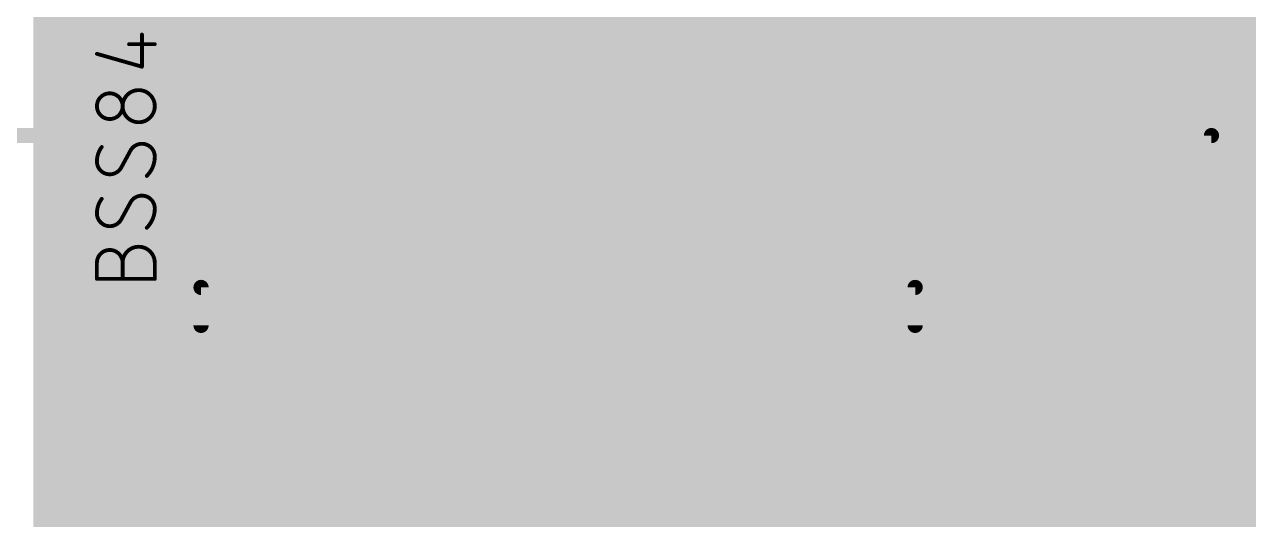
# Model space of a CAD drawing. Extents: x -0.1 to 1.18, y 0 to 3.76.
# Drawn here: x 0.2567 to 0.5739, y 2.1337 to 2.2621 of the extents above; entities that cross this region are included whole.
import ezdxf

# ---------------------------------------------------------------- set-up
doc = ezdxf.new("R2010")
doc.units = 0
for name, color, linetype in [('1', 12, 'CONTINUOUS'), ('16', 132, 'CONTINUOUS'), ('21', 253, 'CONTINUOUS'), ('27', 253, 'CONTINUOUS'), ('51', 253, 'CONTINUOUS')]:
    doc.layers.add(name, color=color, linetype=linetype)

# ---------------------------------------------------------------- blocks, each defined once
blk = doc.blocks.new('RECT')
blk.add_solid([(-0.5, -0.5), (0.5, -0.5), (-0.5, 0.5), (0.5, 0.5)])

msp = doc.modelspace()

# ---------------------------------------------------------------- linework, layer by layer
at = {"layer": '1', "const_width": 0.032}
for points in [[(0.496378, 2.158465), (0.496378, 2.303622)], [(0.293622, 2.158465), (0.496378, 2.158465)], [(0.496378, 2.158465), (0.598465, 2.158465)]]:
    msp.add_lwpolyline(points, dxfattribs=at)
at = {"layer": '1', "const_width": 0.016}
for points in [[(0.293622, 2.166465, 1), (0.293622, 2.150465)], [(0.496378, 2.166465, 1), (0.496378, 2.150465)], [(0.496378, 2.150465, 1), (0.496378, 2.166465)], [(0.488378, 2.158465, 1), (0.504378, 2.158465)]]:
    msp.add_lwpolyline(points, format="xyb", dxfattribs=at)
at = {"layer": '16', "const_width": 0.032}
for points in [[(0.275, 1.982426), (0.275, 2.772573)], [(0.552, 2.282441), (0.557785, 2.268475)], [(0.275, 2.272), (0.556325, 2.272)], [(0.557785, 2.268475), (0.592785, 2.233475)], [(0.275, 2.24), (0.58626, 2.24)], [(0.275, 2.208), (0.657854, 2.208)], [(0.275, 2.176), (0.743574, 2.176)], [(0.608006, 2.150433), (0.459567, 2.001994)], [(0.275, 2.144), (0.601574, 2.144)]]:
    msp.add_lwpolyline(points, dxfattribs=at)
at = {"layer": '16', "const_width": 0.016}
for points in [[(0.275, 2.28, 1), (0.275, 2.264)], [(0.556325, 2.264, 1), (0.556325, 2.28)], [(0.563442, 2.274132, 1), (0.552128, 2.262818)], [(0.550394, 2.265413, 1), (0.565176, 2.271536)], [(0.275, 2.248, 1), (0.275, 2.232)], [(0.275, 2.216, 1), (0.275, 2.2)], [(0.275, 2.184, 1), (0.275, 2.168)], [(0.275, 2.152, 1), (0.275, 2.136)]]:
    msp.add_lwpolyline(points, format="xyb", dxfattribs=at)
at = {"layer": '21', "const_width": 0.001969}
for points in [[(0.303465, 2.193898, 1), (0.301496, 2.193898)], [(0.30248, 2.194882, 1), (0.30248, 2.192913)], [(0.488504, 2.193898, 1), (0.486535, 2.193898)], [(0.48752, 2.192913, 1), (0.48752, 2.194882)], [(0.301496, 2.184055, 1), (0.303465, 2.184055)], [(0.486535, 2.184055, 1), (0.488504, 2.184055)]]:
    msp.add_lwpolyline(points, format="xyb", dxfattribs=at)
at = {"layer": '21', "const_width": 0.003937}
for points in [[(0.30248, 2.184055), (0.30248, 2.193898)], [(0.30248, 2.193898), (0.48752, 2.193898)], [(0.48752, 2.193898), (0.48752, 2.184055)]]:
    msp.add_lwpolyline(points, dxfattribs=at)
at = {"layer": '27', "const_width": 0.001}
for points in [[(0.287165, 2.251123), (0.287165, 2.259456)], [(0.283831, 2.256956), (0.290498, 2.256956)], [(0.275497, 2.254456), (0.287165, 2.251123)], [(0.284248, 2.229468), (0.281748, 2.224884)], [(0.284248, 2.216027), (0.281748, 2.211443)], [(0.275497, 2.196109), (0.275497, 2.200276)], [(0.282164, 2.196109), (0.282164, 2.200276)], [(0.290498, 2.200276), (0.290498, 2.196109)], [(0.290498, 2.196109), (0.275497, 2.196109)]]:
    msp.add_lwpolyline(points, dxfattribs=at)
at = {"layer": '27'}
for points, const_width in [([(0.287415, 2.259456, 1), (0.286915, 2.259456)], 0.0005), ([(0.283831, 2.257206, 1), (0.283831, 2.256706)], 0.0005), ([(0.290498, 2.256706, 1), (0.290498, 2.257206)], 0.0005), ([(0.275566, 2.254697, 1), (0.275429, 2.254216)], 0.0005), ([(0.286915, 2.251123, 1), (0.287415, 2.251123)], 0.0005), ([(0.287096, 2.250882, 1), (0.287233, 2.251363)], 0.0005), ([(0.286331, 2.245055, 1), (0.286331, 2.236722)], 0.001), ([(0.286331, 2.236722, 1), (0.286331, 2.245055)], 0.001), ([(0.286331, 2.245305, 1), (0.286331, 2.244805)], 0.0005), ([(0.286331, 2.244805, 1), (0.286331, 2.245305)], 0.0005), ([(0.278831, 2.244222, 1), (0.278831, 2.237555)], 0.001), ([(0.278831, 2.237555, 1), (0.278831, 2.244222)], 0.001), ([(0.278831, 2.244472, 1), (0.278831, 2.243972)], 0.0005), ([(0.278831, 2.243972, 1), (0.278831, 2.244472)], 0.0005), ([(0.278831, 2.237805, 1), (0.278831, 2.237305)], 0.0005), ([(0.278831, 2.237305, 1), (0.278831, 2.237805)], 0.0005), ([(0.286331, 2.236972, 1), (0.286331, 2.236472)], 0.0005), ([(0.286331, 2.236472, 1), (0.286331, 2.236972)], 0.0005), ([(0.276747, 2.230301, 0.162283), (0.275497, 2.226551)], 0.001), ([(0.276947, 2.230151, 1), (0.276547, 2.230451)], 0.0005), ([(0.287165, 2.231135, 0.265554), (0.284248, 2.229468)], 0.001), ([(0.284033, 2.229595, 1), (0.284463, 2.229341)], 0.0005), ([(0.284467, 2.229348, 1), (0.284028, 2.229588)], 0.0005), ([(0.290498, 2.227801, 0.414214), (0.287165, 2.231135)], 0.001), ([(0.287165, 2.231385, 1), (0.287165, 2.230885)], 0.0005), ([(0.287165, 2.230885, 1), (0.287165, 2.231385)], 0.0005), ([(0.275497, 2.226551, 0.414214), (0.278831, 2.223217)], 0.001), ([(0.275747, 2.226551, 1), (0.275247, 2.226551)], 0.0005), ([(0.275247, 2.226551, 1), (0.275747, 2.226551)], 0.0005), ([(0.288415, 2.222801, 0.199998), (0.290498, 2.227801)], 0.001), ([(0.290748, 2.227801, 1), (0.290248, 2.227801)], 0.0005), ([(0.290248, 2.227801, 1), (0.290748, 2.227801)], 0.0005), ([(0.278831, 2.223217, 0.265571), (0.281748, 2.224884)], 0.001), ([(0.278831, 2.223467, 1), (0.278831, 2.222967)], 0.0005), ([(0.278831, 2.222967, 1), (0.278831, 2.223467)], 0.0005), ([(0.281528, 2.225004, 1), (0.281967, 2.224765)], 0.0005), ([(0.281963, 2.224757, 1), (0.281532, 2.225011)], 0.0005), ([(0.288239, 2.222978, 1), (0.288591, 2.222623)], 0.0005), ([(0.276747, 2.21686, 0.162283), (0.275497, 2.21311)], 0.001), ([(0.276947, 2.21671, 1), (0.276547, 2.21701)], 0.0005), ([(0.287165, 2.217694, 0.265554), (0.284248, 2.216027)], 0.001), ([(0.290498, 2.21436, 0.414214), (0.287165, 2.217694)], 0.001), ([(0.287165, 2.217944, 1), (0.287165, 2.217444)], 0.0005), ([(0.287165, 2.217444, 1), (0.287165, 2.217944)], 0.0005), ([(0.284033, 2.216154, 1), (0.284463, 2.2159)], 0.0005), ([(0.284467, 2.215907, 1), (0.284028, 2.216147)], 0.0005), ([(0.288415, 2.20936, 0.199998), (0.290498, 2.21436)], 0.001), ([(0.290748, 2.21436, 1), (0.290248, 2.21436)], 0.0005), ([(0.290248, 2.21436, 1), (0.290748, 2.21436)], 0.0005), ([(0.275497, 2.21311, 0.414214), (0.278831, 2.209777)], 0.001), ([(0.275747, 2.21311, 1), (0.275247, 2.21311)], 0.0005), ([(0.275247, 2.21311, 1), (0.275747, 2.21311)], 0.0005), ([(0.278831, 2.209777, 0.265571), (0.281748, 2.211443)], 0.001), ([(0.281528, 2.211563, 1), (0.281967, 2.211324)], 0.0005), ([(0.281963, 2.211316, 1), (0.281532, 2.21157)], 0.0005), ([(0.278831, 2.210027, 1), (0.278831, 2.209527)], 0.0005), ([(0.278831, 2.209527, 1), (0.278831, 2.210027)], 0.0005), ([(0.288239, 2.209538, 1), (0.288591, 2.209182)], 0.0005), ([(0.290498, 2.200276, 1), (0.282164, 2.200276)], 0.001), ([(0.282164, 2.200276, 1), (0.275497, 2.200276)], 0.001), ([(0.275747, 2.200276, 1), (0.275247, 2.200276)], 0.0005), ([(0.275247, 2.200276, 1), (0.275747, 2.200276)], 0.0005), ([(0.282414, 2.200276, 1), (0.281914, 2.200276)], 0.0005), ([(0.281914, 2.200276, 1), (0.282414, 2.200276)], 0.0005), ([(0.281914, 2.200276, 1), (0.282414, 2.200276)], 0.0005), ([(0.290748, 2.200276, 1), (0.290248, 2.200276)], 0.0005), ([(0.290248, 2.200276, 1), (0.290748, 2.200276)], 0.0005), ([(0.275497, 2.196359, 1), (0.275497, 2.195859)], 0.0005), ([(0.275247, 2.196109, 1), (0.275747, 2.196109)], 0.0005), ([(0.281914, 2.196109, 1), (0.282414, 2.196109)], 0.0005), ([(0.290248, 2.196109, 1), (0.290748, 2.196109)], 0.0005), ([(0.290498, 2.195859, 1), (0.290498, 2.196359)], 0.0005)]:
    msp.add_lwpolyline(points, format="xyb", dxfattribs=dict(at, const_width=const_width))
at = {"layer": '51'}
for points, const_width in [([(0.225709, 2.233268), (0.564291, 2.233268)], 0.003937), ([(0.564291, 2.233268), (0.564291, 1.980315)], 0.003937), ([(0.30248, 2.056102), (0.30248, 2.193898)], 0.007874), ([(0.30248, 2.193898), (0.48752, 2.193898)], 0.007874), ([(0.48752, 2.193898), (0.48752, 2.056102)], 0.007874)]:
    msp.add_lwpolyline(points, dxfattribs=dict(at, const_width=const_width))
for points, const_width in [([(0.565276, 2.233268, 1), (0.563307, 2.233268)], 0.001969), ([(0.564291, 2.232283, 1), (0.564291, 2.234252)], 0.001969), ([(0.30248, 2.195866, 1), (0.30248, 2.191929)], 0.003937), ([(0.304449, 2.193898, 1), (0.300512, 2.193898)], 0.003937), ([(0.489488, 2.193898, 1), (0.485551, 2.193898)], 0.003937), ([(0.48752, 2.191929, 1), (0.48752, 2.195866)], 0.003937)]:
    msp.add_lwpolyline(points, format="xyb", dxfattribs=dict(at, const_width=const_width))

# ---------------------------------------------------------------- block references
at = {"layer": '1', "xscale": 0.057087, "yscale": 0.03937, "rotation": 180}
for p in [(0.293622, 2.158465), (0.496378, 2.158465)]:
    msp.add_blockref('RECT', p, dxfattribs=at)

doc.saveas('drawing.dxf')
